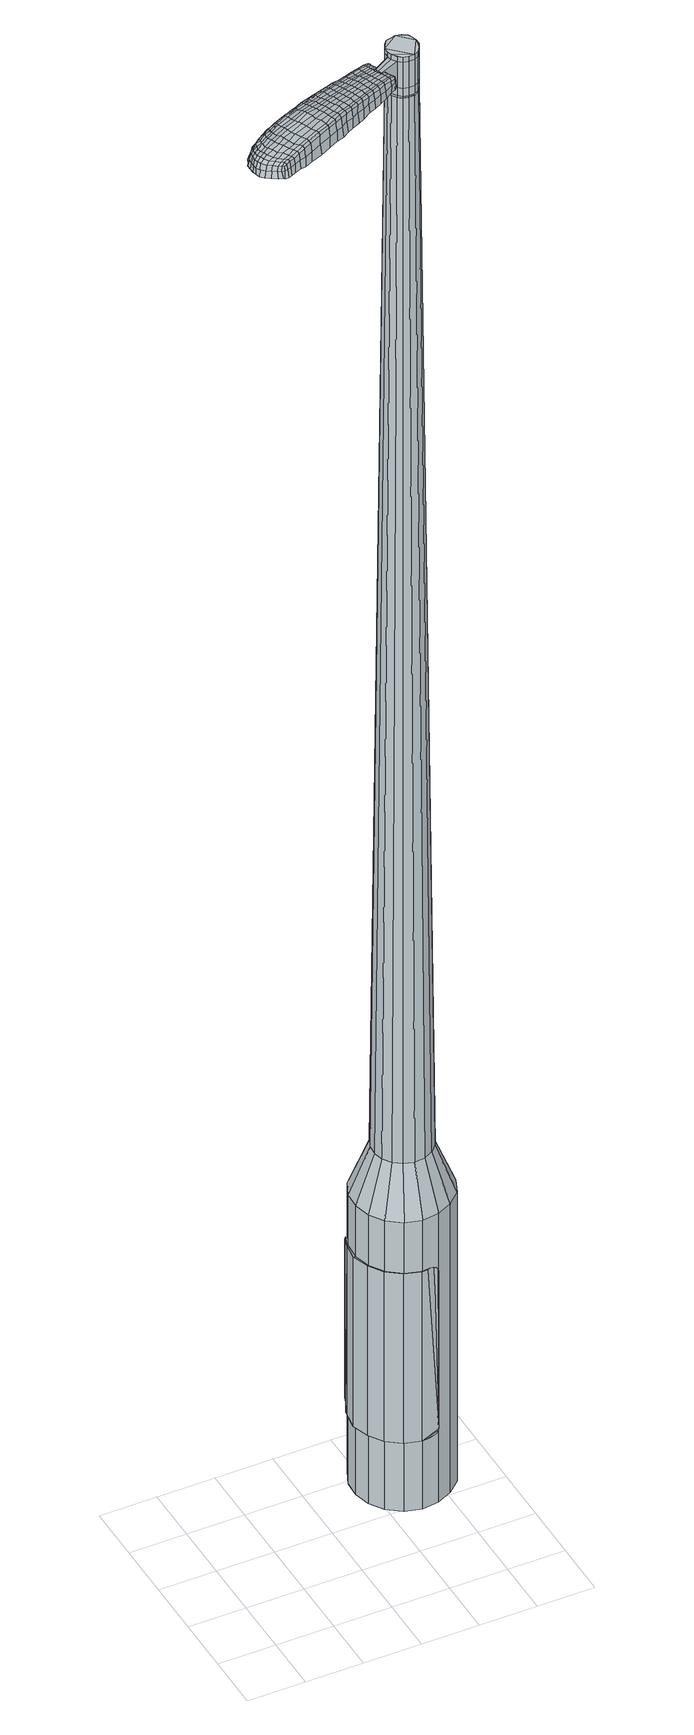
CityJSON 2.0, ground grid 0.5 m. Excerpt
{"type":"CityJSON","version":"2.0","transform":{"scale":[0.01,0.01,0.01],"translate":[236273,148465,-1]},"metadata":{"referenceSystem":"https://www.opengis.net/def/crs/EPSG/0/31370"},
"CityObjects":{
"object1":{"type":"GenericCityObject","attributes":{"cluster":158,"mean_distance_to_centroid":0.126,"new_centroid_x":236274.8,"new_centroid_y":148466.39,"mean_distance_to_camera":13.98,"H1":9.71,"H2":10.73,"Z_final":111.26,"cluster2":-1,"proj_x":236271.32,"proj_y":148458.97,"id_line":53245,"bearing_l":115.12,"distance":8.19,"orientation":"left","G_obj":205.12},"geometry":[{"type":"MultiSurface","lod":"2","boundaries":[[[0,1,2,3]],[[1,4,5,2]],[[4,6,7,5]],[[6,8,9,7]],[[8,10,11,9]],[[10,12,13,11]],[[12,14,15,13]],[[14,16,17,15]],[[16,18,19,17]],[[18,20,21,19]],[[20,22,23,21]],[[22,24,25,23]],[[24,26,27,25]],[[26,28,29,27]],[[28,30,31,29]],[[30,32,33,31]],[[32,34,35,33]],[[34,0,3,35]],[[36,37,38,39]],[[38,40,41,42]],[[41,43,42]],[[42,44,45,46]],[[45,47,46]],[[46,48,49,50]],[[49,51,50]],[[42,46,50,38]],[[50,52,39,38]],[[53,36,39]],[[2,5,7,35]],[[7,9,11,15]],[[11,13,15]],[[15,17,19,23]],[[19,21,23]],[[23,25,27,31]],[[27,29,31]],[[15,23,31,7]],[[31,33,35,7]],[[3,2,35]],[[1,0,54,55]],[[0,34,56,54]],[[34,32,57,56]],[[32,30,58,57]],[[30,28,59,58]],[[28,26,60,59]],[[26,24,61,60]],[[24,22,62,61]],[[22,20,63,62]],[[20,18,64,63]],[[18,16,65,64]],[[16,14,66,65]],[[14,12,67,66]],[[12,10,68,67]],[[10,8,69,68]],[[8,6,70,69]],[[6,4,71,70]],[[4,1,55,71]],[[55,54,72,73]],[[54,56,74,72]],[[56,57,75,74]],[[57,58,76,75]],[[58,59,77,76]],[[59,60,78,77]],[[60,61,79,78]],[[61,62,80,79]],[[62,63,81,80]],[[63,64,82,81]],[[64,65,83,82]],[[65,66,84,83]],[[66,67,85,84]],[[67,68,86,85]],[[68,69,87,86]],[[69,70,88,87]],[[70,71,89,88]],[[71,55,73,89]],[[72,90,91,73]],[[74,92,90,72]],[[93,94,92,74]],[[95,96,94,93]],[[97,98,96,95]],[[99,100,98,97]],[[79,101,100,99]],[[80,102,101,79]],[[81,103,102,80]],[[82,104,103,81]],[[105,106,104,82]],[[107,108,106,105]],[[109,110,108,107]],[[86,111,110,109]],[[112,113,111,86]],[[114,115,113,112]],[[116,117,115,114]],[[73,91,117,116]],[[118,119,120,121]],[[122,118,121,123]],[[124,122,123,125]],[[126,124,125,127]],[[128,126,127,129]],[[130,128,129,131]],[[132,130,131,133]],[[134,132,133,135]],[[136,134,135,137]],[[138,136,137,139]],[[140,138,139,141]],[[142,140,141,143]],[[144,142,143,145]],[[146,144,145,147]],[[148,146,147,149]],[[150,148,149,151]],[[75,93,74]],[[75,76,95,93]],[[76,77,97,95]],[[77,78,99,97]],[[78,79,99]],[[83,105,82]],[[83,84,107,105]],[[84,85,109,107]],[[85,86,109]],[[87,112,86]],[[87,88,114,112]],[[88,89,116,114]],[[89,73,116]],[[152,117,91]],[[152,153,115,117]],[[153,154,113,115]],[[154,111,113]],[[155,110,111]],[[155,156,108,110]],[[156,157,106,108]],[[157,104,106]],[[158,100,101]],[[158,159,98,100]],[[159,160,96,98]],[[160,161,94,96]],[[161,92,94]],[[39,52,150,162]],[[91,90,163,151]],[[53,39,162,119]],[[90,92,120,163]],[[36,53,119,118]],[[92,161,121,120]],[[37,36,118,122]],[[161,160,123,121]],[[38,37,122,124]],[[160,159,125,123]],[[40,38,124,126]],[[159,158,127,125]],[[41,40,126,128]],[[158,101,129,127]],[[43,41,128,130]],[[101,102,131,129]],[[42,43,130,132]],[[102,103,133,131]],[[44,42,132,134]],[[103,104,135,133]],[[45,44,134,136]],[[104,157,137,135]],[[47,45,136,138]],[[157,156,139,137]],[[46,47,138,140]],[[156,155,141,139]],[[48,46,140,142]],[[155,111,143,141]],[[49,48,142,144]],[[111,154,145,143]],[[51,49,144,146]],[[154,153,147,145]],[[50,51,146,148]],[[153,152,149,147]],[[52,50,148,150]],[[152,91,151,149]],[[150,151,164,165]],[[151,163,166,164]],[[163,120,167,166]],[[120,119,168,167]],[[119,162,169,168]],[[162,150,165,169]],[[170,171,172,173]],[[174,170,173,175]],[[170,174,176,177]],[[171,170,177,178]],[[179,180,181,182]],[[183,179,182,184]],[[179,183,185,186]],[[180,179,186,187]],[[188,189,190,191]],[[192,188,191,193]],[[188,192,194,195]],[[189,188,195,196]],[[197,198,199,200]],[[201,197,200,202]],[[197,201,203,204]],[[198,197,204,205]],[[206,207,208,209]],[[210,206,209,211]],[[206,210,212,213]],[[207,206,213,214]],[[215,216,217,218]],[[219,215,218,220]],[[215,219,221,222]],[[216,215,222,223]],[[224,225,226,227]],[[216,224,227,217]],[[224,216,223,228]],[[225,224,228,229]],[[230,231,232,233]],[[225,230,233,226]],[[230,225,229,234]],[[231,230,234,235]],[[236,174,175,237]],[[231,236,237,232]],[[236,231,235,238]],[[174,236,238,176]],[[239,240,241,242]],[[243,239,242,244]],[[239,243,245,246]],[[240,239,246,247]],[[248,249,250,251]],[[240,248,251,241]],[[248,240,247,252]],[[249,248,252,253]],[[254,255,256,257]],[[249,254,257,250]],[[254,249,253,258]],[[255,254,258,259]],[[260,261,262,263]],[[255,260,263,256]],[[260,255,259,264]],[[261,260,264,265]],[[266,171,178,267]],[[261,266,267,262]],[[266,261,265,268]],[[171,266,268,172]],[[269,270,271,272]],[[273,269,272,274]],[[269,273,275,276]],[[270,269,276,277]],[[278,279,280,281]],[[270,278,281,271]],[[278,270,277,282]],[[279,278,282,283]],[[284,285,286,287]],[[279,284,287,280]],[[284,279,283,288]],[[285,284,288,289]],[[290,183,184,291]],[[285,290,291,286]],[[290,285,289,292]],[[183,290,292,185]],[[293,294,295,296]],[[297,293,296,298]],[[293,297,299,300]],[[294,293,300,301]],[[302,303,304,305]],[[294,302,305,295]],[[302,294,301,306]],[[303,302,306,307]],[[308,309,310,311]],[[303,308,311,304]],[[308,303,307,312]],[[309,308,312,313]],[[314,315,316,317]],[[309,314,317,310]],[[314,309,313,318]],[[315,314,318,319]],[[320,180,187,321]],[[315,320,321,316]],[[320,315,319,322]],[[180,320,322,181]],[[323,209,208,324]],[[325,323,324,326]],[[323,325,327,328]],[[209,323,328,211]],[[329,325,326,330]],[[331,329,330,332]],[[329,331,333,334]],[[325,329,334,327]],[[335,331,332,336]],[[337,335,336,338]],[[335,337,339,340]],[[331,335,340,333]],[[341,337,338,342]],[[343,341,342,344]],[[341,343,345,346]],[[337,341,346,339]],[[347,343,344,348]],[[198,347,348,199]],[[347,198,205,349]],[[343,347,349,345]],[[350,351,196,195]],[[352,350,195,194]],[[350,352,353,354]],[[351,350,354,355]],[[356,357,355,354]],[[358,356,354,353]],[[356,358,359,360]],[[357,356,360,361]],[[362,363,361,360]],[[364,362,360,359]],[[362,364,365,366]],[[363,362,366,367]],[[368,369,367,366]],[[370,368,366,365]],[[368,370,203,201]],[[369,368,201,202]],[[371,372,373,374]],[[273,371,374,275]],[[371,273,274,375]],[[372,371,375,376]],[[377,192,193,378]],[[372,377,378,373]],[[377,372,376,379]],[[192,377,379,194]],[[380,381,382,383]],[[219,380,383,221]],[[380,219,220,384]],[[381,380,384,385]],[[386,387,388,389]],[[381,386,389,382]],[[386,381,385,390]],[[387,386,390,391]],[[392,189,196,393]],[[387,392,393,388]],[[392,387,391,394]],[[189,392,394,190]],[[395,396,397,398]],[[177,395,398,178]],[[395,177,176,399]],[[396,395,399,400]],[[401,402,403,404]],[[396,401,404,397]],[[401,396,400,405]],[[402,401,405,406]],[[407,200,199,408]],[[402,407,408,403]],[[407,402,406,409]],[[200,407,409,202]],[[410,411,412,413]],[[182,410,413,184]],[[410,182,181,414]],[[411,410,414,415]],[[416,204,203,417]],[[411,416,417,412]],[[416,411,415,418]],[[204,416,418,205]],[[419,420,421,422]],[[297,419,422,299]],[[419,297,298,423]],[[420,419,423,424]],[[425,210,211,426]],[[420,425,426,421]],[[425,420,424,427]],[[210,425,427,212]],[[428,429,430,431]],[[243,428,431,245]],[[428,243,244,432]],[[429,428,432,433]],[[434,435,436,437]],[[429,434,437,430]],[[434,429,433,438]],[[435,434,438,439]],[[440,207,214,441]],[[435,440,441,436]],[[440,435,439,442]],[[207,440,442,208]],[[443,444,433,432]],[[242,443,432,244]],[[443,242,241,445]],[[444,443,445,446]],[[447,448,439,438]],[[444,447,438,433]],[[447,444,446,449]],[[448,447,449,450]],[[451,324,208,442]],[[448,451,442,439]],[[451,448,450,452]],[[324,451,452,326]],[[453,454,455,456]],[[300,453,456,301]],[[453,300,299,422]],[[454,453,422,421]],[[457,328,327,458]],[[454,457,458,455]],[[457,454,421,426]],[[328,457,426,211]],[[459,460,446,445]],[[251,459,445,241]],[[459,251,250,461]],[[460,459,461,462]],[[463,464,450,449]],[[460,463,449,446]],[[463,460,462,465]],[[464,463,465,466]],[[467,330,326,452]],[[464,467,452,450]],[[467,464,466,468]],[[330,467,468,332]],[[469,470,471,472]],[[306,469,472,307]],[[469,306,301,456]],[[470,469,456,455]],[[473,334,333,474]],[[470,473,474,471]],[[473,470,455,458]],[[334,473,458,327]],[[475,476,462,461]],[[257,475,461,250]],[[475,257,256,477]],[[476,475,477,478]],[[479,480,466,465]],[[476,479,465,462]],[[479,476,478,481]],[[480,479,481,482]],[[483,336,332,468]],[[480,483,468,466]],[[483,480,482,484]],[[336,483,484,338]],[[485,486,487,488]],[[312,485,488,313]],[[485,312,307,472]],[[486,485,472,471]],[[489,340,339,490]],[[486,489,490,487]],[[489,486,471,474]],[[340,489,474,333]],[[491,492,478,477]],[[263,491,477,256]],[[491,263,262,493]],[[492,491,493,494]],[[495,496,482,481]],[[492,495,481,478]],[[495,492,494,497]],[[496,495,497,498]],[[499,342,338,484]],[[496,499,484,482]],[[499,496,498,500]],[[342,499,500,344]],[[501,502,503,504]],[[318,501,504,319]],[[501,318,313,488]],[[502,501,488,487]],[[505,346,345,506]],[[502,505,506,503]],[[505,502,487,490]],[[346,505,490,339]],[[507,508,494,493]],[[267,507,493,262]],[[507,267,178,398]],[[508,507,398,397]],[[509,510,498,497]],[[508,509,497,494]],[[509,508,397,404]],[[510,509,404,403]],[[511,348,344,500]],[[510,511,500,498]],[[511,510,403,408]],[[348,511,408,199]],[[512,513,415,414]],[[322,512,414,181]],[[512,322,319,504]],[[513,512,504,503]],[[514,349,205,418]],[[513,514,418,415]],[[514,513,503,506]],[[349,514,506,345]],[[515,516,376,375]],[[272,515,375,274]],[[515,272,271,517]],[[516,515,517,518]],[[519,352,194,379]],[[516,519,379,376]],[[519,516,518,520]],[[352,519,520,353]],[[521,522,523,524]],[[222,521,524,223]],[[521,222,221,383]],[[522,521,383,382]],[[525,526,527,528]],[[522,525,528,523]],[[525,522,382,389]],[[526,525,389,388]],[[529,351,355,530]],[[526,529,530,527]],[[529,526,388,393]],[[351,529,393,196]],[[531,532,518,517]],[[281,531,517,271]],[[531,281,280,533]],[[532,531,533,534]],[[535,358,353,520]],[[532,535,520,518]],[[535,532,534,536]],[[358,535,536,359]],[[537,538,539,540]],[[228,537,540,229]],[[537,228,223,524]],[[538,537,524,523]],[[541,542,543,544]],[[538,541,544,539]],[[541,538,523,528]],[[542,541,528,527]],[[545,357,361,546]],[[542,545,546,543]],[[545,542,527,530]],[[357,545,530,355]],[[547,548,534,533]],[[287,547,533,280]],[[547,287,286,549]],[[548,547,549,550]],[[551,364,359,536]],[[548,551,536,534]],[[551,548,550,552]],[[364,551,552,365]],[[553,554,555,556]],[[234,553,556,235]],[[553,234,229,540]],[[554,553,540,539]],[[557,558,559,560]],[[554,557,560,555]],[[557,554,539,544]],[[558,557,544,543]],[[561,363,367,562]],[[558,561,562,559]],[[561,558,543,546]],[[363,561,546,361]],[[563,564,550,549]],[[291,563,549,286]],[[563,291,184,413]],[[564,563,413,412]],[[565,370,365,552]],[[564,565,552,550]],[[565,564,412,417]],[[370,565,417,203]],[[566,567,400,399]],[[238,566,399,176]],[[566,238,235,556]],[[567,566,556,555]],[[568,569,406,405]],[[567,568,405,400]],[[568,567,555,560]],[[569,568,560,559]],[[570,369,202,409]],[[569,570,409,406]],[[570,569,559,562]],[[369,570,562,367]],[[571,572,573,574]],[[574,573,575,576]],[[577,575,573,578]],[[578,573,572,579]],[[580,581,582,583]],[[583,582,584,585]],[[586,584,582,587]],[[587,582,581,588]],[[589,590,591,592]],[[592,591,593,594]],[[595,593,591,596]],[[596,591,590,597]],[[598,599,600,601]],[[601,600,602,603]],[[604,602,600,605]],[[605,600,599,606]],[[607,608,609,610]],[[610,609,611,612]],[[613,611,609,614]],[[614,609,608,615]],[[616,617,618,619]],[[619,618,620,621]],[[622,620,618,623]],[[623,618,617,624]],[[625,626,627,628]],[[628,627,617,616]],[[624,617,627,629]],[[629,627,626,630]],[[631,632,633,634]],[[634,633,626,625]],[[630,626,633,635]],[[635,633,632,636]],[[576,575,637,638]],[[638,637,632,631]],[[636,632,637,639]],[[639,637,575,577]],[[640,641,642,643]],[[643,642,644,645]],[[646,644,642,647]],[[647,642,641,648]],[[649,650,651,652]],[[652,651,641,640]],[[648,641,651,653]],[[653,651,650,654]],[[655,656,657,658]],[[658,657,650,649]],[[654,650,657,659]],[[659,657,656,660]],[[661,662,663,664]],[[664,663,656,655]],[[660,656,663,665]],[[665,663,662,666]],[[579,572,667,668]],[[668,667,662,661]],[[666,662,667,669]],[[669,667,572,571]],[[670,671,672,673]],[[673,672,674,675]],[[676,674,672,677]],[[677,672,671,678]],[[679,680,681,682]],[[682,681,671,670]],[[678,671,681,683]],[[683,681,680,684]],[[685,686,687,688]],[[688,687,680,679]],[[684,680,687,689]],[[689,687,686,690]],[[585,584,691,692]],[[692,691,686,685]],[[690,686,691,693]],[[693,691,584,586]],[[694,695,696,697]],[[697,696,698,699]],[[700,698,696,701]],[[701,696,695,702]],[[703,704,705,706]],[[706,705,695,694]],[[702,695,705,707]],[[707,705,704,708]],[[709,710,711,712]],[[712,711,704,703]],[[708,704,711,713]],[[713,711,710,714]],[[715,716,717,718]],[[718,717,710,709]],[[714,710,717,719]],[[719,717,716,720]],[[588,581,721,722]],[[722,721,716,715]],[[720,716,721,723]],[[723,721,581,580]],[[607,610,724,725]],[[725,724,726,727]],[[728,726,724,729]],[[729,724,610,612]],[[727,726,730,731]],[[731,730,732,733]],[[734,732,730,735]],[[735,730,726,728]],[[733,732,736,737]],[[737,736,738,739]],[[740,738,736,741]],[[741,736,732,734]],[[739,738,742,743]],[[743,742,744,745]],[[746,744,742,747]],[[747,742,738,740]],[[745,744,748,749]],[[749,748,599,598]],[[606,599,748,750]],[[750,748,744,746]],[[597,751,752,596]],[[596,752,753,595]],[[754,753,752,755]],[[755,752,751,756]],[[756,757,758,755]],[[755,758,759,754]],[[760,759,758,761]],[[761,758,757,762]],[[762,763,764,761]],[[761,764,765,760]],[[766,765,764,767]],[[767,764,763,768]],[[768,769,770,767]],[[767,770,771,766]],[[604,771,770,602]],[[602,770,769,603]],[[772,773,774,775]],[[775,774,674,676]],[[675,674,774,776]],[[776,774,773,777]],[[594,593,778,779]],[[779,778,773,772]],[[777,773,778,780]],[[780,778,593,595]],[[781,782,783,784]],[[784,783,620,622]],[[621,620,783,785]],[[785,783,782,786]],[[787,788,789,790]],[[790,789,782,781]],[[786,782,789,791]],[[791,789,788,792]],[[597,590,793,794]],[[794,793,788,787]],[[792,788,793,795]],[[795,793,590,589]],[[796,797,798,799]],[[799,798,578,579]],[[577,578,798,800]],[[800,798,797,801]],[[802,803,804,805]],[[805,804,797,796]],[[801,797,804,806]],[[806,804,803,807]],[[598,601,808,809]],[[809,808,803,802]],[[807,803,808,810]],[[810,808,601,603]],[[811,812,813,814]],[[814,813,583,585]],[[580,583,813,815]],[[815,813,812,816]],[[604,605,817,818]],[[818,817,812,811]],[[816,812,817,819]],[[819,817,605,606]],[[820,821,822,823]],[[823,822,698,700]],[[699,698,822,824]],[[824,822,821,825]],[[612,611,826,827]],[[827,826,821,820]],[[825,821,826,828]],[[828,826,611,613]],[[829,644,830]],[[830,644,646]],[[645,644,831]],[[831,644,832]],[[833,834,835,836]],[[836,835,644,829]],[[832,644,835,837]],[[837,835,834,838]],[[615,608,839,840]],[[840,839,834,833]],[[838,834,839,841]],[[841,839,608,607]],[[832,842,843,831]],[[831,843,643,645]],[[640,643,843,844]],[[844,843,842,845]],[[838,846,847,837]],[[837,847,842,832]],[[845,842,847,848]],[[848,847,846,849]],[[607,725,850,841]],[[841,850,846,838]],[[849,846,850,851]],[[851,850,725,727]],[[852,853,854,855]],[[855,854,701,702]],[[700,701,854,823]],[[823,854,853,820]],[[728,729,856,857]],[[857,856,853,852]],[[820,853,856,827]],[[827,856,729,612]],[[845,858,859,844]],[[844,859,652,640]],[[649,652,859,860]],[[860,859,858,861]],[[849,862,863,848]],[[848,863,858,845]],[[861,858,863,864]],[[864,863,862,865]],[[727,731,866,851]],[[851,866,862,849]],[[865,862,866,867]],[[867,866,731,733]],[[868,869,870,871]],[[871,870,707,708]],[[702,707,870,855]],[[855,870,869,852]],[[734,735,872,873]],[[873,872,869,868]],[[852,869,872,857]],[[857,872,735,728]],[[861,874,875,860]],[[860,875,658,649]],[[655,658,875,876]],[[876,875,874,877]],[[865,878,879,864]],[[864,879,874,861]],[[877,874,879,880]],[[880,879,878,881]],[[733,737,882,867]],[[867,882,878,865]],[[881,878,882,883]],[[883,882,737,739]],[[884,885,886,887]],[[887,886,713,714]],[[708,713,886,871]],[[871,886,885,868]],[[740,741,888,889]],[[889,888,885,884]],[[868,885,888,873]],[[873,888,741,734]],[[877,890,891,876]],[[876,891,664,655]],[[661,664,891,892]],[[892,891,890,893]],[[881,894,895,880]],[[880,895,890,877]],[[893,890,895,896]],[[896,895,894,897]],[[739,743,898,883]],[[883,898,894,881]],[[897,894,898,899]],[[899,898,743,745]],[[900,901,902,903]],[[903,902,719,720]],[[714,719,902,887]],[[887,902,901,884]],[[746,747,904,905]],[[905,904,901,900]],[[884,901,904,889]],[[889,904,747,740]],[[893,906,907,892]],[[892,907,668,661]],[[579,668,907,799]],[[799,907,906,796]],[[897,908,909,896]],[[896,909,906,893]],[[796,906,909,805]],[[805,909,908,802]],[[745,749,910,899]],[[899,910,908,897]],[[802,908,910,809]],[[809,910,749,598]],[[816,911,912,815]],[[815,912,723,580]],[[720,723,912,903]],[[903,912,911,900]],[[606,750,913,819]],[[819,913,911,816]],[[900,911,913,905]],[[905,913,750,746]],[[777,914,915,776]],[[776,915,673,675]],[[670,673,915,916]],[[916,915,914,917]],[[595,753,918,780]],[[780,918,914,777]],[[917,914,918,919]],[[919,918,753,754]],[[920,921,922,923]],[[923,922,623,624]],[[622,623,922,784]],[[784,922,921,781]],[[924,925,926,927]],[[927,926,921,920]],[[781,921,926,790]],[[790,926,925,787]],[[756,751,928,929]],[[929,928,925,924]],[[787,925,928,794]],[[794,928,751,597]],[[917,930,931,916]],[[916,931,682,670]],[[679,682,931,932]],[[932,931,930,933]],[[754,759,934,919]],[[919,934,930,917]],[[933,930,934,935]],[[935,934,759,760]],[[936,937,938,939]],[[939,938,629,630]],[[624,629,938,923]],[[923,938,937,920]],[[940,941,942,943]],[[943,942,937,936]],[[920,937,942,927]],[[927,942,941,924]],[[762,757,944,945]],[[945,944,941,940]],[[924,941,944,929]],[[929,944,757,756]],[[933,946,947,932]],[[932,947,688,679]],[[685,688,947,948]],[[948,947,946,949]],[[760,765,950,935]],[[935,950,946,933]],[[949,946,950,951]],[[951,950,765,766]],[[952,953,954,955]],[[955,954,635,636]],[[630,635,954,939]],[[939,954,953,936]],[[956,957,958,959]],[[959,958,953,952]],[[936,953,958,943]],[[943,958,957,940]],[[768,763,960,961]],[[961,960,957,956]],[[940,957,960,945]],[[945,960,763,762]],[[949,962,963,948]],[[948,963,692,685]],[[585,692,963,814]],[[814,963,962,811]],[[766,771,964,951]],[[951,964,962,949]],[[811,962,964,818]],[[818,964,771,604]],[[801,965,966,800]],[[800,966,639,577]],[[636,639,966,955]],[[955,966,965,952]],[[807,967,968,806]],[[806,968,965,801]],[[952,965,968,959]],[[959,968,967,956]],[[603,769,969,810]],[[810,969,967,807]],[[956,967,969,961]],[[961,969,769,768]],[[571,574,173,172]],[[574,576,175,173]],[[586,587,186,185]],[[587,588,187,186]],[[589,592,191,190]],[[592,594,193,191]],[[613,614,213,212]],[[614,615,214,213]],[[616,619,218,217]],[[619,621,220,218]],[[625,628,227,226]],[[628,616,217,227]],[[631,634,233,232]],[[634,625,226,233]],[[576,638,237,175]],[[638,631,232,237]],[[646,647,246,245]],[[647,648,247,246]],[[648,653,252,247]],[[653,654,253,252]],[[654,659,258,253]],[[659,660,259,258]],[[660,665,264,259]],[[665,666,265,264]],[[666,669,268,265]],[[669,571,172,268]],[[676,677,276,275]],[[677,678,277,276]],[[678,683,282,277]],[[683,684,283,282]],[[684,689,288,283]],[[689,690,289,288]],[[690,693,292,289]],[[693,586,185,292]],[[694,697,296,295]],[[697,699,298,296]],[[703,706,305,304]],[[706,694,295,305]],[[709,712,311,310]],[[712,703,304,311]],[[715,718,317,316]],[[718,709,310,317]],[[588,722,321,187]],[[722,715,316,321]],[[772,775,374,373]],[[775,676,275,374]],[[594,779,378,193]],[[779,772,373,378]],[[621,785,384,220]],[[785,786,385,384]],[[786,791,390,385]],[[791,792,391,390]],[[792,795,394,391]],[[795,589,190,394]],[[699,824,423,298]],[[824,825,424,423]],[[825,828,427,424]],[[828,613,212,427]],[[829,830,431,430]],[[830,646,245,431]],[[833,836,437,436]],[[836,829,430,437]],[[615,840,441,214]],[[840,833,436,441]],[[970,971,972,973]],[[974,975,973,972]],[[976,977,978,979]],[[980,981,982,983]],[[971,984,985,972]],[[986,974,972,985]],[[987,976,979,988]],[[989,990,981,980]],[[984,991,992,985]],[[992,993,986,985]],[[994,987,988,995]],[[996,990,989,997]],[[991,998,999,992]],[[999,1000,993,992]],[[1001,994,995,1002]],[[1003,996,997,1004]],[[1005,1006,1007,1008]],[[1009,1010,1006,1005]],[[1009,1011,1012,1010]],[[1011,1013,1014,1012]],[[1015,1016,1017,1018]],[[1019,1020,1016,1015]],[[1021,1022,1020,1019]],[[1023,1024,1022,1021]],[[1018,1007,1006,1015]],[[1015,1006,1010,1019]],[[1010,1012,1021,1019]],[[1012,1014,1023,1021]],[[979,978,975,974]],[[988,979,974,986]],[[993,995,988,986]],[[1000,1002,995,993]],[[980,983,977,976]],[[989,980,976,987]],[[997,989,987,994]],[[1004,997,994,1001]],[[981,1005,1008,982]],[[990,1009,1005,981]],[[1011,1009,990,996]],[[1013,1011,996,1003]],[[1025,1026,1027,1028]],[[1027,1029,1030,1031]],[[1027,1031,1032,1033]],[[1027,1033,1028]],[[1034,1025,1028,1035]],[[1036,1035,1028,1037]],[[1038,1037,1028]],[[1039,1027,1026,1040]],[[1041,1039,1040,1042]],[[1043,1041,1042,1044]],[[1045,1043,1044,1046]],[[1047,1045,1046,1048]],[[1048,1049,1050,1051]],[[1048,1051,1052,1053]],[[1048,1053,1054,1055]],[[1054,1056,1057,1058]],[[1054,1058,1059,1060]],[[1054,1060,1055]],[[1048,1055,1047]],[[1061,1062,1026,1025]],[[1063,1064,1029,1027]],[[1065,1066,1038,1028]],[[1062,1067,1040,1026]],[[1068,1063,1027,1039]],[[1067,1069,1042,1040]],[[1070,1068,1039,1041]],[[1069,1071,1044,1042]],[[1072,1070,1041,1043]],[[1071,1073,1046,1044]],[[1074,1072,1043,1045]],[[1073,1075,1048,1046]],[[1076,1074,1045,1047]],[[1075,1077,1049,1048]],[[1078,1079,1056,1054]],[[1080,1076,1047,1055]],[[1050,1049,1077,1081]],[[1051,1050,1081,1082]],[[1052,1051,1082,1083]],[[1053,1052,1083,1084]],[[1054,1053,1084,1078]],[[1085,1061,1025,1034]],[[1086,1085,1034,1035]],[[1087,1086,1035,1036]],[[1088,1087,1036,1037]],[[1066,1088,1037,1038]],[[1030,1029,1064,1089]],[[1057,1056,1079,1090]],[[1031,1030,1089,1091]],[[1032,1031,1091,1092]],[[1033,1032,1092,1093]],[[1028,1033,1093,1065]],[[1058,1057,1090,1094]],[[1059,1058,1094,1095]],[[1060,1059,1095,1096]],[[1055,1060,1096,1080]]]}]}
},
"vertices":[
[141,119,384],[137,133,384],[137,133,96],[141,119,96],[138,147,384],[138,147,96],[144,161,384],[144,161,96],[155,171,384],[155,171,96],[168,177,384],[168,177,96],[183,179,384],[183,179,96],[197,175,384],[197,175,96],[209,166,384],[209,166,96],[217,154,384],[217,154,96],[221,140,384],[221,140,96],[220,126,384],[220,126,96],[214,112,384],[214,112,96],[203,102,384],[203,102,96],[190,96,384],[190,96,96],[175,94,384],[175,94,96],[161,98,384],[161,98,96],[149,107,384],[149,107,96],[173,124,1524],[178,123,1524],[183,123,1524],[167,131,1524],[187,125,1524],[190,129,1524],[192,138,1524],[192,133,1524],[191,142,1524],[189,146,1524],[180,150,1524],[185,149,1524],[176,149,1524],[171,148,1524],[166,140,1524],[168,144,1524],[166,135,1524],[170,127,1524],[156,126,429],[154,134,429],[161,119,429],[168,114,429],[177,111,429],[186,112,429],[194,116,429],[200,122,429],[203,130,429],[204,139,429],[202,147,429],[197,154,429],[190,159,429],[181,162,429],[173,161,429],[165,157,429],[158,151,429],[155,143,429],[167,131,1483],[166,135,1483],[170,127,1483],[173,124,1483],[178,123,1483],[183,123,1483],[187,125,1483],[190,129,1483],[192,133,1483],[192,138,1483],[191,142,1483],[189,146,1483],[185,149,1483],[180,150,1483],[176,149,1483],[171,148,1483],[168,144,1483],[166,140,1483],[167,131,1485],[166,135,1485],[170,127,1485],[174,125,1483],[174,125,1485],[178,124,1483],[178,124,1485],[182,124,1483],[182,124,1485],[186,126,1483],[186,126,1485],[190,129,1485],[192,133,1485],[192,138,1485],[191,142,1485],[188,146,1483],[188,146,1485],[184,148,1483],[184,148,1485],[180,149,1483],[180,149,1485],[176,149,1485],[172,147,1483],[172,147,1485],[169,144,1483],[169,144,1485],[167,140,1483],[167,140,1485],[173,124,1519],[170,127,1519],[170,127,1493],[173,124,1493],[178,123,1519],[178,123,1493],[183,123,1519],[183,123,1493],[187,125,1519],[187,125,1493],[190,129,1519],[190,129,1493],[192,133,1519],[192,133,1493],[192,138,1519],[192,138,1493],[191,142,1519],[191,142,1493],[189,146,1519],[189,146,1493],[185,149,1519],[185,149,1493],[180,150,1519],[180,150,1493],[176,149,1519],[176,149,1493],[171,148,1519],[171,148,1493],[168,144,1519],[168,144,1493],[166,140,1519],[166,140,1493],[166,135,1519],[166,135,1493],[166,140,1485],[168,144,1485],[171,148,1485],[180,150,1485],[185,149,1485],[189,146,1485],[187,125,1485],[183,123,1485],[178,123,1485],[173,124,1485],[167,131,1519],[167,131,1493],[149,126,1513],[149,126,1518],[150,123,1513],[151,120,1513],[151,120,1518],[150,123,1518],[75,109,1519],[81,112,1518],[79,113,1509],[73,110,1510],[67,106,1519],[65,107,1510],[68,105,1526],[76,108,1525],[83,111,1525],[91,74,1519],[97,77,1518],[97,79,1525],[91,76,1525],[83,70,1519],[83,72,1526],[82,68,1510],[90,72,1510],[97,75,1509],[17,59,1519],[15,62,1519],[15,62,1513],[16,58,1513],[20,56,1519],[19,55,1513],[21,56,1524],[18,60,1524],[17,63,1524],[84,90,1530],[91,94,1529],[89,96,1529],[83,93,1530],[76,86,1531],[74,90,1531],[77,83,1530],[86,87,1530],[92,90,1529],[157,125,1512],[156,127,1512],[155,127,1517],[156,124,1517],[158,122,1512],[157,122,1517],[157,121,1506],[156,124,1506],[155,127,1506],[22,83,1519],[24,85,1519],[23,85,1512],[20,84,1512],[20,81,1518],[18,82,1512],[21,81,1522],[22,82,1523],[25,83,1524],[28,87,1519],[33,90,1519],[32,91,1512],[27,88,1512],[29,86,1524],[34,89,1525],[39,93,1519],[46,96,1519],[44,97,1511],[37,93,1511],[40,92,1526],[47,95,1526],[56,101,1519],[54,102,1510],[57,100,1526],[143,137,1513],[136,134,1513],[137,133,1518],[144,136,1517],[149,138,1512],[148,137,1516],[147,139,1506],[142,137,1507],[135,134,1507],[129,131,1514],[122,128,1515],[123,127,1520],[130,130,1519],[128,132,1507],[121,129,1507],[115,126,1515],[108,123,1516],[110,122,1522],[117,125,1521],[114,126,1508],[107,124,1508],[101,120,1517],[95,117,1517],[96,116,1524],[103,119,1523],[100,121,1508],[93,118,1509],[88,115,1518],[89,114,1524],[86,115,1509],[36,50,1519],[39,51,1519],[39,52,1524],[36,51,1523],[34,50,1518],[34,51,1522],[33,48,1512],[36,48,1512],[39,49,1512],[44,53,1519],[49,55,1519],[49,56,1525],[44,54,1524],[43,51,1512],[49,53,1512],[55,57,1519],[62,60,1519],[62,62,1526],[55,58,1526],[54,55,1511],[61,58,1511],[72,65,1519],[73,67,1526],[72,63,1510],[156,109,1513],[149,105,1513],[149,104,1507],[155,108,1507],[161,112,1512],[160,111,1506],[160,112,1516],[156,110,1517],[149,107,1518],[143,102,1514],[136,98,1515],[136,97,1507],[142,100,1507],[143,103,1519],[136,100,1520],[129,95,1515],[123,91,1516],[122,89,1508],[129,93,1508],[130,96,1521],[123,93,1522],[116,88,1517],[110,84,1517],[109,82,1509],[116,86,1508],[117,89,1523],[110,86,1524],[103,81,1518],[103,79,1509],[104,83,1524],[151,122,1519],[150,124,1519],[144,119,1520],[143,121,1520],[145,116,1520],[152,119,1519],[137,116,1522],[136,118,1522],[131,113,1523],[130,115,1523],[132,110,1523],[139,113,1521],[124,109,1524],[123,112,1524],[117,106,1525],[116,109,1525],[119,103,1525],[125,106,1524],[111,103,1526],[109,106,1526],[104,100,1527],[103,103,1527],[105,97,1527],[112,100,1526],[97,97,1528],[96,100,1528],[99,93,1528],[21,61,1527],[20,64,1527],[24,58,1526],[28,59,1527],[25,63,1528],[24,66,1528],[31,65,1529],[29,69,1529],[33,62,1528],[40,65,1530],[38,68,1530],[36,72,1530],[44,72,1531],[43,75,1531],[46,68,1530],[54,72,1531],[52,75,1531],[51,79,1531],[64,81,1531],[63,84,1531],[66,77,1531],[31,50,1518],[28,51,1519],[28,49,1513],[31,48,1513],[32,51,1523],[29,52,1523],[24,53,1519],[23,52,1513],[25,54,1524],[18,79,1518],[17,77,1518],[18,77,1523],[20,79,1523],[17,80,1513],[16,77,1513],[15,74,1519],[15,70,1519],[16,70,1524],[17,74,1523],[14,74,1513],[14,70,1513],[15,66,1519],[16,66,1524],[14,66,1513],[77,107,1528],[78,105,1528],[84,108,1528],[84,110,1527],[69,103,1528],[70,102,1529],[79,102,1529],[80,99,1530],[87,102,1529],[85,105,1528],[70,99,1529],[72,96,1530],[81,96,1530],[88,99,1529],[73,93,1531],[91,77,1528],[89,79,1529],[82,75,1529],[83,73,1528],[97,81,1527],[96,83,1528],[88,83,1529],[80,79,1530],[94,86,1528],[162,114,1512],[161,116,1512],[160,116,1517],[161,114,1517],[162,113,1506],[161,115,1506],[160,119,1512],[158,119,1517],[159,118,1506],[151,138,1512],[151,137,1512],[150,137,1506],[150,139,1506],[150,137,1517],[151,136,1517],[152,135,1512],[154,132,1512],[153,132,1506],[151,135,1506],[151,134,1517],[153,131,1517],[155,130,1512],[154,130,1506],[154,129,1517],[145,135,1519],[146,133,1519],[138,132,1520],[139,131,1520],[147,131,1519],[148,129,1519],[140,128,1520],[141,126,1520],[149,127,1519],[142,124,1520],[156,112,1519],[155,113,1519],[148,110,1520],[149,108,1520],[154,116,1519],[147,113,1520],[131,129,1521],[132,128,1521],[124,126,1522],[125,125,1522],[133,125,1521],[134,123,1521],[126,123,1522],[127,120,1523],[135,121,1522],[128,118,1523],[142,105,1521],[142,107,1521],[135,103,1522],[136,101,1522],[140,110,1521],[134,106,1522],[117,123,1523],[118,122,1523],[111,121,1524],[111,119,1524],[119,120,1523],[120,117,1524],[112,117,1525],[114,114,1525],[122,114,1524],[115,111,1525],[129,98,1523],[128,100,1523],[122,96,1524],[123,94,1524],[127,103,1524],[120,100,1525],[104,118,1525],[105,116,1525],[97,115,1526],[98,113,1526],[106,114,1526],[107,111,1526],[99,111,1527],[100,108,1527],[108,108,1526],[101,105,1527],[116,91,1525],[115,93,1525],[109,89,1526],[110,87,1526],[114,96,1526],[107,93,1527],[90,112,1527],[91,111,1527],[92,108,1527],[93,105,1528],[95,102,1528],[103,84,1527],[102,86,1527],[101,90,1528],[34,52,1525],[32,53,1525],[38,53,1526],[35,54,1526],[28,55,1526],[31,56,1527],[22,80,1525],[21,78,1525],[24,80,1526],[25,82,1525],[19,75,1525],[19,71,1526],[22,73,1527],[23,77,1526],[19,68,1526],[23,70,1527],[42,55,1526],[40,56,1527],[48,57,1527],[46,59,1528],[37,59,1528],[43,61,1529],[29,85,1526],[29,82,1527],[34,85,1528],[35,87,1527],[28,79,1527],[28,76,1528],[34,79,1529],[34,82,1528],[28,72,1528],[35,75,1530],[54,60,1528],[52,61,1529],[61,63,1528],[60,65,1529],[49,64,1529],[57,68,1530],[40,90,1528],[40,88,1528],[48,92,1529],[47,94,1528],[40,85,1529],[40,82,1530],[49,86,1530],[48,89,1530],[41,78,1530],[50,82,1531],[72,68,1529],[71,70,1529],[68,73,1530],[58,99,1528],[58,97,1529],[59,94,1530],[60,91,1530],[61,87,1531],[80,111,1509],[82,110,1518],[75,107,1518],[74,108,1509],[67,104,1519],[66,105,1510],[69,103,1525],[77,106,1525],[83,109,1525],[96,81,1525],[96,79,1518],[90,76,1518],[90,78,1525],[82,72,1519],[82,74,1525],[82,70,1510],[89,74,1509],[96,77,1509],[17,63,1513],[17,63,1519],[19,60,1519],[18,60,1513],[21,57,1519],[20,57,1513],[22,58,1524],[20,61,1524],[19,64,1524],[89,96,1528],[90,93,1528],[84,90,1529],[82,93,1529],[75,86,1529],[74,89,1529],[77,83,1529],[85,87,1529],[92,90,1528],[153,126,1516],[154,126,1512],[155,124,1512],[154,124,1516],[156,121,1512],[155,121,1516],[155,121,1506],[154,123,1506],[153,126,1506],[24,84,1512],[25,83,1519],[23,81,1518],[21,82,1512],[21,80,1518],[20,81,1512],[22,79,1522],[24,80,1523],[26,82,1523],[33,89,1512],[34,88,1519],[30,85,1519],[28,86,1512],[31,84,1524],[36,87,1525],[45,95,1511],[47,94,1519],[40,91,1519],[38,92,1511],[41,90,1525],[48,93,1526],[57,99,1519],[55,100,1510],[58,98,1526],[138,131,1518],[137,132,1513],[144,135,1513],[145,134,1517],[149,136,1512],[148,135,1515],[147,137,1506],[142,135,1506],[135,133,1507],[124,126,1520],[123,126,1514],[130,129,1514],[131,128,1519],[128,130,1507],[121,127,1507],[110,120,1522],[109,121,1516],[116,124,1515],[117,123,1521],[114,124,1508],[107,122,1508],[97,114,1523],[95,115,1517],[102,118,1516],[103,117,1522],[100,119,1508],[93,116,1508],[89,113,1517],[90,112,1524],[87,114,1509],[38,54,1523],[39,53,1519],[36,52,1518],[35,53,1523],[34,52,1518],[34,53,1522],[33,50,1512],[35,50,1512],[38,51,1512],[49,58,1525],[49,57,1519],[43,55,1519],[43,56,1524],[43,53,1512],[48,55,1512],[61,64,1526],[61,62,1519],[54,59,1519],[54,60,1525],[53,57,1511],[61,60,1511],[72,67,1519],[72,69,1526],[71,65,1510],[148,106,1507],[148,107,1513],[155,111,1513],[154,109,1506],[159,113,1512],[159,112,1506],[158,114,1515],[155,112,1517],[148,108,1518],[135,98,1507],[135,100,1514],[142,104,1514],[141,102,1507],[142,105,1519],[135,101,1520],[121,91,1508],[122,93,1516],[128,96,1515],[128,95,1508],[129,98,1521],[122,94,1522],[108,84,1508],[109,86,1517],[115,89,1516],[115,88,1508],[116,91,1522],[109,88,1523],[102,82,1517],[102,81,1509],[103,84,1524],[150,122,1518],[149,124,1518],[144,119,1519],[143,121,1519],[145,116,1519],[151,119,1518],[137,115,1520],[136,118,1520],[130,112,1521],[129,115,1521],[131,110,1521],[138,113,1520],[123,109,1523],[122,112,1523],[117,106,1524],[116,109,1524],[118,103,1524],[125,106,1523],[110,103,1525],[109,105,1525],[103,100,1526],[102,102,1526],[105,97,1526],[111,100,1525],[97,97,1527],[95,99,1527],[98,93,1527],[21,65,1526],[22,62,1526],[24,59,1525],[28,60,1526],[26,63,1526],[24,66,1526],[30,69,1528],[31,66,1528],[34,63,1527],[40,66,1528],[38,69,1529],[37,72,1529],[43,75,1530],[44,72,1530],[46,69,1529],[54,72,1530],[52,76,1530],[51,79,1530],[63,84,1530],[64,81,1530],[66,78,1530],[29,51,1513],[29,52,1518],[32,52,1518],[32,50,1512],[33,53,1523],[30,53,1523],[25,54,1519],[25,54,1513],[26,55,1523],[20,76,1523],[19,76,1518],[20,78,1518],[21,78,1523],[19,79,1512],[18,77,1512],[18,70,1523],[17,70,1519],[18,73,1519],[19,73,1523],[17,73,1513],[16,70,1513],[17,66,1519],[18,67,1524],[16,66,1513],[84,107,1527],[78,104,1527],[77,105,1527],[84,108,1526],[69,102,1527],[70,101,1528],[86,102,1528],[80,99,1528],[79,102,1528],[85,105,1527],[71,98,1528],[72,95,1529],[81,96,1529],[88,99,1528],[73,92,1529],[81,76,1528],[89,80,1527],[90,79,1527],[82,75,1527],[96,82,1526],[95,83,1527],[87,83,1528],[79,79,1528],[94,87,1527],[158,115,1516],[159,115,1512],[160,114,1512],[159,114,1516],[159,113,1506],[159,114,1506],[158,118,1512],[157,118,1516],[157,117,1506],[148,136,1506],[148,137,1506],[149,136,1516],[149,135,1516],[151,131,1506],[151,131,1512],[150,134,1512],[149,134,1506],[150,133,1516],[151,130,1516],[153,129,1512],[152,129,1506],[152,128,1516],[145,133,1518],[145,134,1518],[138,131,1519],[138,130,1519],[147,129,1518],[146,131,1518],[139,128,1519],[140,126,1519],[148,126,1518],[141,123,1519],[148,110,1519],[154,113,1518],[154,112,1518],[148,109,1519],[153,116,1518],[146,113,1519],[131,127,1520],[131,128,1520],[124,125,1521],[125,124,1521],[134,123,1520],[132,125,1520],[126,122,1521],[127,120,1521],[135,120,1520],[128,117,1521],[134,103,1521],[141,106,1520],[142,105,1520],[135,102,1521],[140,109,1520],[133,106,1521],[118,121,1522],[117,122,1522],[111,119,1523],[111,118,1523],[120,117,1522],[119,119,1522],[112,116,1523],[113,114,1524],[121,114,1523],[114,111,1524],[121,96,1523],[128,100,1522],[128,99,1522],[122,95,1523],[126,103,1522],[120,100,1523],[104,116,1524],[104,117,1524],[97,114,1525],[97,113,1525],[106,111,1525],[105,113,1524],[99,110,1525],[100,108,1526],[108,108,1525],[101,105,1526],[108,90,1525],[115,93,1524],[115,92,1524],[109,88,1525],[113,96,1524],[107,93,1525],[91,110,1526],[90,111,1526],[93,105,1527],[92,108,1526],[94,102,1527],[102,86,1526],[102,85,1526],[100,90,1526],[32,54,1524],[34,54,1524],[38,55,1525],[35,55,1525],[28,56,1525],[32,57,1525],[25,79,1525],[22,77,1524],[23,79,1524],[26,81,1525],[23,73,1526],[20,71,1525],[21,74,1524],[24,76,1525],[20,68,1525],[24,70,1526],[40,57,1526],[42,56,1526],[48,59,1526],[46,60,1527],[37,60,1526],[43,62,1527],[35,85,1527],[30,82,1526],[30,83,1526],[36,86,1526],[35,79,1528],[29,76,1527],[29,79,1526],[35,82,1527],[29,72,1527],[35,75,1528],[52,62,1527],[53,61,1527],[61,64,1527],[59,66,1528],[49,65,1528],[57,69,1529],[48,91,1528],[41,88,1527],[41,89,1527],[48,92,1527],[49,85,1529],[41,82,1529],[41,85,1528],[48,88,1528],[42,78,1529],[50,82,1530],[70,71,1528],[71,69,1528],[68,74,1529],[59,96,1528],[59,97,1528],[60,90,1529],[59,93,1529],[61,87,1530],[148,137,1508],[151,131,1508],[121,118,1509],[117,125,1509],[101,110,1510],[97,117,1510],[65,94,1512],[61,102,1512],[77,110,1511],[81,101,1511],[48,86,1513],[36,80,1514],[33,88,1514],[44,94,1513],[154,125,1508],[124,111,1509],[105,102,1510],[69,85,1512],[85,93,1511],[52,77,1513],[40,72,1514],[156,119,1508],[127,104,1509],[108,94,1510],[73,77,1512],[89,84,1511],[44,64,1514],[56,69,1513],[159,113,1508],[131,97,1509],[112,86,1510],[77,68,1512],[93,76,1511],[48,56,1514],[60,61,1513],[24,74,1514],[21,70,1514],[18,77,1514],[21,81,1514],[28,66,1514],[24,64,1514],[32,58,1514],[27,58,1514],[35,51,1514],[30,51,1514],[18,66,1515],[16,62,1515],[16,63,1515],[16,70,1515],[19,62,1515],[17,61,1515],[21,58,1515],[17,60,1515],[23,54,1515],[18,59,1515],[179,93,334],[174,93,334],[174,93,165],[189,94,171],[179,93,165],[182,94,165],[185,94,166],[187,94,167],[188,94,169],[182,94,334],[185,94,333],[187,94,332],[188,94,331],[189,94,328],[160,97,165],[160,97,334],[148,106,165],[148,106,334],[140,118,165],[140,118,334],[135,133,165],[135,133,334],[137,147,165],[137,147,334],[138,151,334],[140,155,334],[141,157,333],[142,159,332],[142,160,331],[142,161,328],[138,151,165],[142,161,171],[142,160,169],[142,159,167],[141,157,166],[140,155,165],[178,96,334],[174,96,334],[174,96,165],[178,96,165],[188,97,171],[188,97,328],[161,100,334],[161,100,165],[150,108,334],[150,108,165],[142,119,334],[142,119,165],[138,133,334],[138,133,165],[139,147,334],[139,147,165],[141,150,334],[145,160,328],[145,160,171],[141,150,165],[142,154,334],[143,156,333],[144,158,332],[145,159,331],[182,96,334],[185,97,333],[187,97,332],[188,97,331],[182,96,165],[145,159,169],[185,97,166],[187,97,167],[188,97,169],[144,158,167],[143,156,166],[142,154,165]
]}
